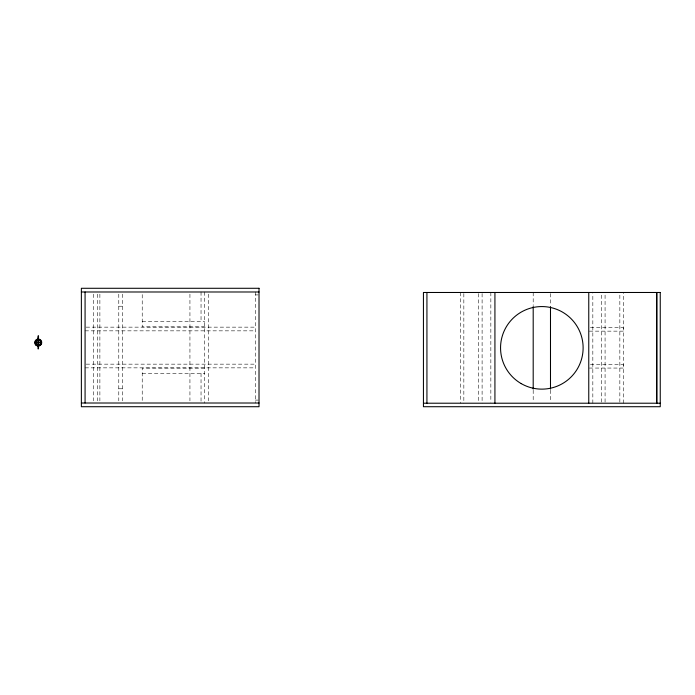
<?xml version="1.0" encoding="UTF-8"?>
<svg xmlns="http://www.w3.org/2000/svg" width="695" height="695" viewBox="0 0 695 695"><rect width="100%" height="100%" fill="white"/><g stroke="black" fill="none" stroke-linecap="round" stroke-linejoin="round"><path stroke-width="0.52" stroke-dasharray="3.48 2.61" d="M592.835 403.213L592.835 293.568M601.583 402.127L601.583 292.482M605.076 402.127L605.076 293.568M619.844 402.127L619.844 292.482M623.337 403.213L623.337 292.482M255.317 294.906L258.236 294.906M118.784 306.217L122.485 306.217M142.223 321.646L204.738 321.646M204.738 326.876L142.223 326.876L142.223 291.987M86.163 327.145L255.317 327.145M590.403 327.649L623.337 327.649L623.337 331.141L589.343 331.141M85.077 330.846L255.317 330.846M86.163 364.154L255.317 364.154M590.403 364.554L623.337 364.554L623.337 368.055L589.343 368.055M85.077 367.855L255.317 367.855M204.738 368.124L142.223 368.124L142.223 403.013M142.223 373.354L204.738 373.354M118.784 388.783L122.485 388.783M255.317 400.094L258.236 400.094M550.492 293.568L550.492 305.513M550.492 390.19L550.492 402.127M533.195 292.482L533.195 305.513M533.195 390.19L533.195 402.127M490.844 292.482L490.844 402.127M482.104 293.568L482.104 403.213M478.612 293.568L478.612 402.127M463.843 293.568L463.843 403.213M460.351 292.482L460.351 403.213M255.317 291.987L255.317 403.013M208.439 294.141L208.439 400.859M204.738 291.987L204.738 403.013M201.037 291.987L201.037 321.646M201.037 373.354L201.037 403.013M189.935 294.141L189.935 400.859M122.485 294.141L122.485 400.859M118.784 294.141L118.784 400.859M99.88 294.141L99.88 400.859M97.413 294.141L97.413 400.859M93.712 294.141L93.712 400.859"/><path stroke-width="1.04" d="M588.761 403.213L588.761 292.482M38.407 339.195L38.407 339.725L38.312 338.039M38.425 346.284L38.208 345.815M38.425 338.639L37.791 339.099M38.425 339.786L38.19 338.639M38.251 339.195L38.303 338.639L38.364 339.23M38.407 345.076L37.93 344.989A2.433 2.433 0 0 1 35.836 342.904L35.836 342.27A2.433 2.433 0 0 1 37.93 340.176L38.564 340.176A2.433 2.433 0 0 1 40.657 342.27L40.666 342.392M38.364 339.846L37.843 339.49M41.135 342.435L35.454 342.218A2.815 2.815 0 0 1 37.878 339.794L38.407 339.551M38.364 339.316L38.407 339.846M38.364 338.7L38.425 339.429L38.425 338.995M38.251 339.812L38.616 339.794A2.815 2.815 0 0 1 41.04 342.218L41.048 342.392M37.791 346.041L38.208 346.153M38.303 346.127L38.703 346.041M38.538 345.38L38.616 345.38A2.815 2.815 0 0 0 41.04 342.956L40.657 342.904A2.433 2.433 0 0 1 38.564 344.989L38.364 345.076M81.376 291.987L259.018 291.987M37.956 339.091L38.538 339.091M37.956 339.481L38.538 339.481M35.358 342.731L41.135 342.731M35.827 342.783L35.454 342.956A2.815 2.815 0 0 0 37.878 345.38L37.956 345.38M37.956 346.049L38.538 346.049M81.376 403.013L259.018 403.013M423.437 403.213L660.25 403.213M38.251 339.073L38.703 339.099M550.492 306.599L550.492 389.104M533.195 306.599L533.195 389.104M494.927 292.482L494.927 403.213M426.93 292.482L426.93 403.213M85.077 291.987L85.077 403.013M656.749 292.482L656.749 403.213L656.749 292.482M38.121 337.996L38.173 337.918M38.651 345.65L37.843 345.65A3.11 3.11 0 0 1 35.627 340.897A3.11 3.11 0 0 1 40.866 340.897A3.11 3.11 0 0 1 38.651 345.65M259.018 288.286L81.376 288.286L81.376 406.714L259.018 406.714L259.018 288.286M660.25 292.482L423.437 292.482L423.437 406.714L660.25 406.714L660.25 292.482M38.512 336.015L37.982 336.015L37.982 348.838L38.512 348.838L38.512 336.015M36.114 345.346A3.501 3.501 0 0 0 41.717 343.026A3.501 3.501 0 0 0 36.904 339.342A3.501 3.501 0 0 0 36.114 345.346M521.198 383.605A41.283 41.283 0 0 0 583.122 347.847A41.283 41.283 0 0 0 521.198 312.098A41.283 41.283 0 0 0 521.198 383.605"/></g></svg>
